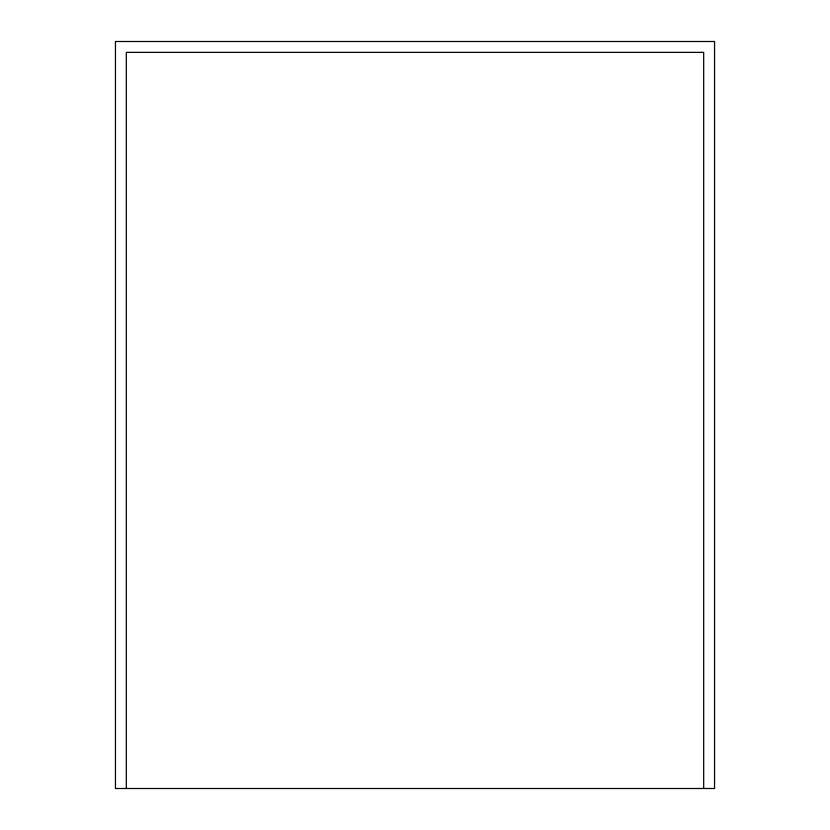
<?xml version="1.0" encoding="UTF-8"?>
<svg xmlns="http://www.w3.org/2000/svg" width="830" height="830" viewBox="0 0 830 830"><rect width="100%" height="100%" fill="white"/><g stroke="black" fill="none" stroke-linecap="round" stroke-linejoin="round"><path stroke-width="1.25" d="M703.684 788.5L703.684 52.363L126.316 52.363L126.316 788.5M714.547 41.5L115.453 41.5L115.453 788.5L714.547 788.5L714.547 41.5"/></g></svg>
